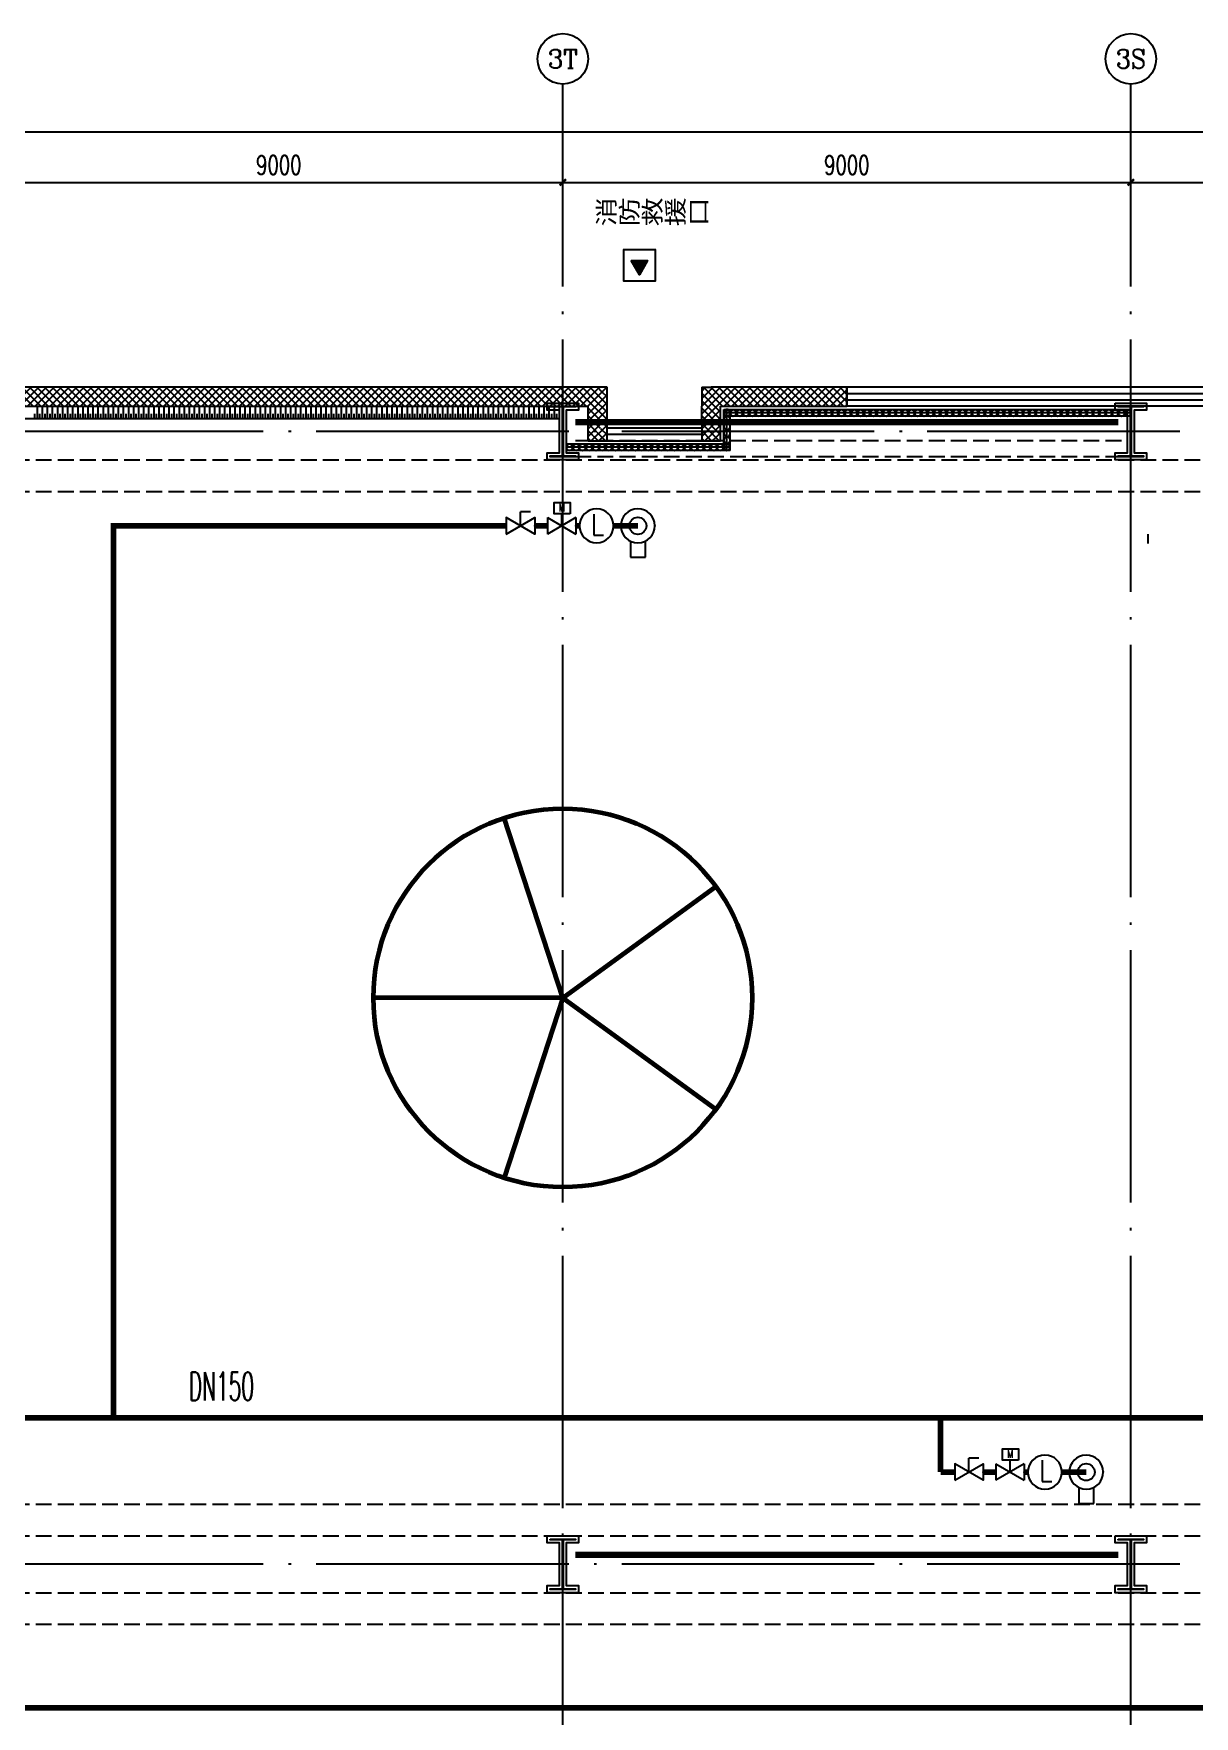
# Model space of a CAD drawing. Extents: x -452079 to 117456, y 3902 to 836955.
# Drawn here: x -290276 to -271886, y 474173 to 500836 of the extents above; entities that cross this region are included whole.
import ezdxf
from ezdxf.enums import TextEntityAlignment as Align

# ---------------------------------------------------------------- set-up
doc = ezdxf.new("R2010")
doc.units = 0
doc.header["$LTSCALE"] = 1000
doc.header["$MEASUREMENT"] = 0
for name, pattern in [('CENTER', [2, 1.25, -0.25, 0.25, -0.25]), ('CONTINOUS', [0]), ('DASH', [0.35, 0.25, -0.1]), ('DOTE', [2.42, 2, -0.2, 0.02, -0.2])]:
    doc.linetypes.add(name, pattern=pattern)
for name, color, linetype in [('0-辅助线', 1, 'Continuous'), ('99平面图例外参$0$A-HATCH-2', 251, 'Continuous'), ('A-AXIS-D', 1, 'Continuous'), ('A-AXIS-DOTE', 14, 'DOTE'), ('A-HATCH-2', 251, 'Continuous'), ('A-HRAIL', 173, 'Continuous'), ('A-LIN-V', 9, 'Continuous'), ('A-SFCE', 30, 'Continuous'), ('A-TEXT', 61, 'Continuous'), ('A-WINDOW', 140, 'Continuous'), ('A-云线', 2, 'Continuous'), ('AS-COLN', 6, 'Continuous'), ('AS-WALL', 40, 'Continuous'), ('FM_ZF中水', 2, 'Continuous'), ('FM_ZF喷淋', 6, 'Continuous'), ('PUB_HATCH', 8, 'Continuous'), ('PUB_TEXT', 7, 'Continuous'), ('RP-N2-01$0$$0$A-WIND-J', 1, 'Continuous'), ('RP-N2-01$0$A-WIND-J', 3, 'Continuous'), ('TEXT_喷淋', 6, 'Continuous'), ('WALL', 2, 'Continuous'), ('建-窗', 4, 'Continuous')]:
    doc.layers.add(name, color=color, linetype=linetype)
for name, color, linetype, lineweight in [('Gps-ZF喷淋', 6, 'TG_ZP', 60), ('Gps-ZF喷淋中', 6, 'TG_ZP2', 60), ('柱间支撑', 6, 'CENTER', 0)]:
    doc.layers.add(name, color=color, linetype=linetype, lineweight=lineweight)
doc.styles.add('_TCH_AXIS', font='COMPLEX', dxfattribs={"bigfont": 'GBCBIG'})
doc.styles.add('_TCH_DIM', font='SIMPLEX', dxfattribs={"width": 0.75, "bigfont": '@1HZTXT'})
doc.styles.add('_TCH_DIM_T3', font='SIMPLEX', dxfattribs={"width": 0.705882, "bigfont": 'GBCBIG'})
doc.styles.add('_TWT_PIPEDN', font='SIMPLEX', dxfattribs={"width": 0.65, "height": 3.5, "bigfont": 'HZTXT'})
doc.styles.add('HZ', font='SIMPLEX', dxfattribs={"bigfont": 'HZTXT'})
doc.styles.add('TG_LINETYPE', font='SIMPLEX', dxfattribs={"width": 0.8, "height": 3.5, "bigfont": 'HZTXT'})
doc.linetypes.add('TG_ZP', pattern='A,3,-0.6,["ZP",TG_LINETYPE,S=0.1,R=0,X=-0.52,Y=-0.15],0', length=3.6)
doc.linetypes.add('TG_ZP2', pattern='A,4,-0.6,["ZP2",TG_LINETYPE,S=0.1,R=0,X=-0.52,Y=-0.15],0', length=4.6)
doc.dimstyles.new('_TCH_ARCH&&100', dxfattribs={"dimtxt": 297.5, "dimasz": 100, "dimexe": 100, "dimexo": 100, "dimgap": 126.25, "dimtad": 1, "dimdec": 0, "dimzin": 0, "dimdsep": 46, "dimtxsty": '_TCH_DIM_T3', "dimblk": 'ARCHTICK', "dimcen": 0.09, "dimclrt": 7, "dimazin": 2, "dimtfac": 1, "dimtdec": 0, "dimtix": 1, "dimtmove": 2, "dimatfit": 3, "dimfxl": 0, "dimtolj": 1, "dimtzin": 0, "dimarcsym": 0})
pattern_1 = [(45, (321432.36, -540023.96), (-60.000061, 60.000061), []), (135, (321432.36, -540023.96), (-60.000061, -60.000061), [])]

# ---------------------------------------------------------------- blocks, each defined once
blk = doc.blocks.new('$VALVE$00000751')
for p, q in [((-53, -108), (-53, -221)), ((53, -221), (53, -108)), ((-53, -221), (53, -221))]:
    blk.add_line(p, q)
blk.add_lwpolyline([(-120, 0, 1), (120, 0, 1), (-120, 0, 1.76642)], format="xyb")
blk.add_circle((0, 0), 60)
for p in [(-120, 0), (120, 0)]:
    blk.add_point(p)
blk = doc.blocks.new('$VALVE$00000558')
for p, q in [((-125, 72), (125, -72)), ((125, 72), (-125, -72)), ((-125, 72), (-125, -72)), ((0, 0), (0, 104)), ((125, 72), (125, -72))]:
    blk.add_line(p, q)
blk.add_lwpolyline([(73, 106), (-66, 106), (-66, 206), (73, 206)], close=True)
for p in [(-125, 0), (125, 0)]:
    blk.add_point(p)
at = {"style": 'HZ', "width": 0.948502}
blk.add_text('M', height=69.3, dxfattribs=at).set_placement((-24, 125), (26, 125), align=Align.FIT)
blk = doc.blocks.new('$VALVE$00000531')
at = {"color": 7}
for p, q in [((-23, 104), (-23, -83)), ((-23, -83), (61, -83))]:
    blk.add_line(p, q, dxfattribs=at)
blk.add_lwpolyline([(-150, 0, 1), (150, 0, 1), (-150, 0, 0.808179)], format="xyb")
for p in [(-150, 0), (150, 0)]:
    blk.add_point(p)
blk = doc.blocks.new('$VALVE$00000437')
for p in [(0, 0), (87, 124)]:
    blk.add_line(p, (0, 124))
blk.add_lwpolyline([(-125, -72), (125, 72), (125, -72), (-125, 72)], close=True)
for p in [(-125, 0), (125, 0)]:
    blk.add_point(p)
blk = doc.blocks.new('A$C089F5A68')
at = {"layer": 'Gps-ZF喷淋', "linetype": 'TG_ZP', "const_width": 90}
for points in [[(0, 497), (224, 497)], [(675, 497), (877, 497)], [(1327, 497), (1384, 497)], [(1924, 497), (2308, 497)]]:
    blk.add_lwpolyline(points, dxfattribs=at)
at = {"layer": 'FM_ZF中水', "xscale": -2.25, "yscale": -2.25, "zscale": 2.25, "rotation": 180.437234267963}
blk.add_blockref('$VALVE$00000751', (2308, 497), dxfattribs=at)
at = {"layer": 'FM_ZF喷淋', "xscale": 1.8, "yscale": 1.8, "zscale": 1.8}
for name, p in [('$VALVE$00000558', (1102, 497)), ('$VALVE$00000437', (449, 497)), ('$VALVE$00000531', (1654, 497))]:
    blk.add_blockref(name, p, dxfattribs=at)
blk = doc.blocks.new('_ArchTick')
at = {"color": 0, "linetype": 'ByBlock', "const_width": 0.4}
blk.add_lwpolyline([(-0.5, -0.5), (0.5, 0.5)], dxfattribs=at)
blk = doc.blocks.new('*D375')
at = {"layer": 'A-AXIS-D', "color": 0, "lineweight": -2, "transparency": 16777216}
for p, q in [((30518, 83886), (30518, 84744)), ((30518, 84644), (39518, 84644)), ((39518, 83886), (39518, 84744))]:
    blk.add_line(p, q, dxfattribs=at)
at = {"layer": 'A-AXIS-D', "color": 0, "lineweight": -2, "transparency": 16777216, "xscale": 100, "yscale": 100, "zscale": 100, "rotation": 180}
blk.add_blockref('_ArchTick', (30518, 84644), dxfattribs=at)
at = {"layer": 'A-AXIS-D', "color": 0, "lineweight": -2, "transparency": 16777216, "xscale": 100, "yscale": 100, "zscale": 100}
blk.add_blockref('_ArchTick', (39518, 84644), dxfattribs=at)
at = {"layer": 'A-AXIS-D', "color": 7, "transparency": 16777216, "insert": (35018, 84919), "char_height": 297.5, "attachment_point": 5, "style": '_TCH_DIM_T3'}
blk.add_mtext('\\A1;9000', dxfattribs=at)
blk = doc.blocks.new('*D376')
at = {"layer": 'A-AXIS-D', "color": 0, "lineweight": -2, "transparency": 16777216}
for p, q in [((39518, 83886), (39518, 84744)), ((39518, 84644), (48518, 84644)), ((48518, 83886), (48518, 84744))]:
    blk.add_line(p, q, dxfattribs=at)
at = {"layer": 'A-AXIS-D', "color": 0, "lineweight": -2, "transparency": 16777216, "xscale": 100, "yscale": 100, "zscale": 100, "rotation": 180}
blk.add_blockref('_ArchTick', (39518, 84644), dxfattribs=at)
at = {"layer": 'A-AXIS-D', "color": 0, "lineweight": -2, "transparency": 16777216, "xscale": 100, "yscale": 100, "zscale": 100}
blk.add_blockref('_ArchTick', (48518, 84644), dxfattribs=at)
at = {"layer": 'A-AXIS-D', "color": 7, "transparency": 16777216, "insert": (44018, 84919), "char_height": 297.5, "attachment_point": 5, "style": '_TCH_DIM_T3'}
blk.add_mtext('\\A1;9000', dxfattribs=at)
blk = doc.blocks.new('*D377')
at = {"layer": 'A-AXIS-D', "color": 0, "lineweight": -2, "transparency": 16777216}
for p, q in [((48518, 83886), (48518, 84744)), ((48518, 84644), (57518, 84644)), ((57518, 83886), (57518, 84744))]:
    blk.add_line(p, q, dxfattribs=at)
at = {"layer": 'A-AXIS-D', "color": 0, "lineweight": -2, "transparency": 16777216, "xscale": 100, "yscale": 100, "zscale": 100, "rotation": 180}
blk.add_blockref('_ArchTick', (48518, 84644), dxfattribs=at)
at = {"layer": 'A-AXIS-D', "color": 0, "lineweight": -2, "transparency": 16777216, "xscale": 100, "yscale": 100, "zscale": 100}
blk.add_blockref('_ArchTick', (57518, 84644), dxfattribs=at)
at = {"layer": 'A-AXIS-D', "color": 7, "transparency": 16777216, "insert": (53018, 84919), "char_height": 297.5, "attachment_point": 5, "style": '_TCH_DIM_T3'}
blk.add_mtext('\\A1;9000', dxfattribs=at)
blk = doc.blocks.new('*D394')
at = {"layer": 'A-AXIS-D', "color": 0, "lineweight": -2, "transparency": 16777216}
for p, q in [((7618, 83986), (7618, 85544)), ((7618, 85444), (193318, 85444)), ((193318, 83986), (193318, 85544))]:
    blk.add_line(p, q, dxfattribs=at)
at = {"layer": 'A-AXIS-D', "color": 0, "lineweight": -2, "transparency": 16777216, "xscale": 100, "yscale": 100, "zscale": 100, "rotation": 180}
blk.add_blockref('_ArchTick', (7618, 85444), dxfattribs=at)
at = {"layer": 'A-AXIS-D', "color": 0, "lineweight": -2, "transparency": 16777216, "xscale": 100, "yscale": 100, "zscale": 100}
blk.add_blockref('_ArchTick', (193318, 85444), dxfattribs=at)
at = {"layer": 'A-AXIS-D', "color": 7, "transparency": 16777216, "insert": (100468, 85719), "char_height": 297.5, "attachment_point": 5, "style": '_TCH_DIM_T3'}
blk.add_mtext('\\A1;185700', dxfattribs=at)
blk = doc.blocks.new('4324324')
at = {"layer": 'A-HATCH-2', "color": 8, "linetype": 'DASH'}
for p, q in [((-294754, 620270), (-135554, 620270)), ((-294754, 619770), (-135554, 619770)), ((-294754, 603720), (-128854, 603720)), ((-294754, 603220), (-128854, 603220)), ((-294754, 602320), (-128854, 602320)), ((-294754, 601820), (-128854, 601820))]:
    blk.add_line(p, q, dxfattribs=at)
blk = doc.blocks.new('w4324324')
at = {"layer": 'A-HATCH-2', "lineweight": 60}
for q in [(-1694760, 686605), (-1697614, 684532), (-1691907, 684532), (-1696524, 681178), (-1692997, 681178)]:
    blk.add_line((-1694760, 683605), q, dxfattribs=at)
blk.add_circle((-1694760, 683605), 3000, dxfattribs=at)
blk = doc.blocks.new('342343')
at = {"layer": 'A-LIN-V'}
blk.add_blockref('w4324324', (1084560, 81556), dxfattribs=at)
blk = doc.blocks.new('w42343243')
at = {"layer": 'A-HATCH-2', "color": 2}
blk.add_lwpolyline([(-165104, 621070), (-164604, 621070), (-164604, 620958), (-164800, 620958), (-164800, 620282), (-164604, 620282), (-164604, 620170), (-165104, 620170), (-165104, 620282), (-164908, 620282), (-164908, 620958), (-165104, 620958)], close=True, dxfattribs=at)
at = {"layer": 'AS-COLN', "color": 8}
blk.add_lwpolyline([(-165054, 621020), (-164654, 621020), (-164654, 621008), (-164850, 621008), (-164850, 620232), (-164654, 620232), (-164654, 620220), (-165054, 620220), (-165054, 620232), (-164858, 620232), (-164858, 621008), (-165054, 621008)], close=True, dxfattribs=at)
blk = doc.blocks.new('42343')
at = {"layer": 'A-WINDOW'}
for p in [(-117000, 100), (-108000, 100), (-117000, -17850), (-108000, -17850)]:
    blk.add_blockref('w42343243', p, dxfattribs=at)
blk = doc.blocks.new('RP-N2-01$0$$0$xfjy')
at = {"layer": 'RP-N2-01$0$$0$A-WIND-J'}
h = blk.add_hatch(color=8, dxfattribs=at)
h.dxf.hatch_style = 1
h.paths.add_polyline_path([(1141876, -26214), (1142135, -26214), (1142005, -25989)])
at = {"layer": 'RP-N2-01$0$$0$A-WIND-J', "color": 8, "const_width": 25}
blk.add_lwpolyline([(1141755, -25889), (1141755, -26389), (1142255, -26389), (1142255, -25889)], close=True, dxfattribs=at)
at = {"layer": 'RP-N2-01$0$$0$A-WIND-J', "color": 8}
for points in [[(1141755, -26389), (1142255, -26389), (1142255, -25889), (1141755, -25889)], [(1141876, -26214), (1142135, -26214), (1142005, -25989)]]:
    blk.add_lwpolyline(points, close=True, dxfattribs=at)
blk = doc.blocks.new('RP-N2-01$0$xfjy')
at = {"layer": 'RP-N2-01$0$$0$A-WIND-J', "color": 8}
blk.add_blockref('RP-N2-01$0$$0$xfjy', (0, 0), dxfattribs=at)
blk = doc.blocks.new('99平面图例外参$0$$LinePat$填挖边坡')
at = {"color": 8}
for p, q in [((0, 0), (0, -1500)), ((300, 0), (300, -600))]:
    blk.add_line(p, q, dxfattribs=at)
blk = doc.blocks.new('99平面图例外参$0$$LinePat$圆环')
for points in [[(0, 150), (300, 150)], [(0, 0), (300, 0)], [(0, -150), (300, -150)]]:
    blk.add_lwpolyline(points)
at = {"color": 0}
blk.add_circle((150, 0), 150, dxfattribs=at)
blk = doc.blocks.new('WINDOW2DLIB$DYNSTYLE$00000005')
at = {"color": 0}
for points in [[(-0.5, 0.5), (-0.5, -0.5)], [(-0.5, 0.5), (0.5, 0.5)], [(0.5, -0.5), (0.5, 0.5)], [(0.5, 0.1667), (-0.5, 0.1667)], [(0.5, -0.1667), (-0.5, -0.1667)], [(-0.5, -0.5), (0.5, -0.5)]]:
    blk.add_lwpolyline(points, dxfattribs=at)
blk = doc.blocks.new('A$C515E426B')
at = {"layer": 'PUB_HATCH'}
h = blk.add_hatch(dxfattribs=at)
h.set_pattern_fill('多孔材料', color=256, scale=30, style=0)
h.set_pattern_definition(pattern_1)
h.paths.add_polyline_path([(40218.2, 81396.1), (26268.2, 81396.1), (26268.2, 81096.1), (39918.2, 81096.1)])
h = blk.add_hatch(dxfattribs=at)
h.set_pattern_fill('多孔材料', color=256, scale=30, style=0)
h.set_pattern_definition(pattern_1)
h.paths.add_polyline_path([(39918.2, 80546), (40218.2, 80846), (40218.2, 81396.1), (39918.2, 81096.1)])
h = blk.add_hatch(dxfattribs=at)
h.set_pattern_fill('多孔材料', color=256, scale=30, style=0)
h.set_pattern_definition(pattern_1)
h.paths.add_polyline_path([(41718.2, 81096), (41868.2, 81246.1), (41868.2, 81396), (41718.2, 81396)])
h = blk.add_hatch(dxfattribs=at)
h.set_pattern_fill('多孔材料', color=256, scale=30, style=0)
h.set_pattern_definition(pattern_1)
h.paths.add_polyline_path([(42018.2, 81096.1), (44018.2, 81096.1), (44018.2, 81396.1), (41868.2, 81396.1), (41868.2, 81246.1)])
h = blk.add_hatch(dxfattribs=at)
h.set_pattern_fill('多孔材料', color=256, scale=30, style=0)
h.set_pattern_definition(pattern_1)
h.paths.add_polyline_path([(41718.2, 80846), (42018.2, 80546), (42018.2, 81096.1), (41868.2, 81246.1), (41718.2, 81096)])
h = blk.add_hatch(dxfattribs=at)
h.set_pattern_fill('多孔材料', color=256, scale=30, style=0)
h.set_pattern_definition(pattern_1)
h.paths.add_polyline_path([(39918.2, 80546), (40218.2, 80546), (40218.2, 80846)])
h = blk.add_hatch(dxfattribs=at)
h.set_pattern_fill('多孔材料', color=256, scale=30, style=0)
h.set_pattern_definition(pattern_1)
h.paths.add_polyline_path([(41718.2, 80846), (41718.2, 80546), (42018.2, 80546)])
at = {"layer": 'A-AXIS-D'}
for centre in [(39518.2, 86600), (48518.2, 86600)]:
    blk.add_circle(centre, 400, dxfattribs=at)
at = {"layer": 'A-AXIS-DOTE', "color": 8, "ltscale": 2}
for p, q in [((39518.2, 716), (39518.2, 86196)), ((48518.2, 716), (48518.2, 86200)), ((199332.4, 80696), (3362.4, 80696)), ((199332.4, 62746), (3362.4, 62746))]:
    blk.add_line(p, q, dxfattribs=at)
at = {"layer": 'A-LIN-V'}
blk.add_line((39464.2, 80896.1), (26618.2, 80896.1), dxfattribs=at)
at = {"layer": 'A-SFCE', "color": 8, "linetype": 'DASH'}
for p, q in [((48368.2, 80546.1), (39668.2, 80546.1)), ((48368.2, 80296.1), (39668.2, 80296.1))]:
    blk.add_line(p, q, dxfattribs=at)
at = {"layer": 'A-云线', "color": 9, "linetype": 'DASH'}
blk.add_line((48793.2, 78921), (48793.2, 79071), dxfattribs=at)
at = {"layer": 'AS-WALL'}
for p, q in [((40218.2, 81396.1), (26268.2, 81396.1)), ((40218.2, 80846), (40218.2, 81396.1)), ((41718.2, 81396), (41868.2, 81396)), ((41718.2, 81396), (41718.2, 81096)), ((44018.2, 81396.1), (41868.2, 81396.1)), ((44018.2, 81096.1), (44018.2, 81396.1)), ((26268.2, 81096.1), (39918.2, 81096.1)), ((39918.2, 80546), (39918.2, 81096.1)), ((41718.2, 81096), (41718.2, 81096)), ((41718.2, 80846), (41718.2, 81096)), ((42018.2, 81096.1), (44018.2, 81096.1)), ((42018.2, 80546), (42018.2, 81096.1)), ((40218.2, 80546), (40218.2, 80846)), ((41718.2, 80846), (41718.2, 80546)), ((39918.2, 80546), (40218.2, 80546)), ((41718.2, 80546), (42018.2, 80546))]:
    blk.add_line(p, q, dxfattribs=at)
at = {"layer": '柱间支撑', "color": 8, "const_width": 100}
for points in [[(48318.2, 80846), (39718.2, 80846)], [(48318.2, 62896), (39718.2, 62896)]]:
    blk.add_lwpolyline(points, dxfattribs=at)
at = {"layer": '99平面图例外参$0$A-HATCH-2', "color": 203, "xscale": 0.1338124999985388, "yscale": 0.1333333333333333, "zscale": 0.1333333333333333, "rotation": 179.9999999990436}
for p in [(31194.6, 80896.1), (31274.9, 80896.1), (31355.1, 80896.1), (31435.4, 80896.1), (31515.7, 80896.1), (31596, 80896.1), (31676.3, 80896.1), (31756.6, 80896.1), (31836.9, 80896.1), (31917.2, 80896.1), (31997.4, 80896.1), (32077.7, 80896.1), (32158, 80896.1), (32238.3, 80896.1), (32318.6, 80896.1), (32398.9, 80896.1), (32479.2, 80896.1), (32559.5, 80896.1), (32639.7, 80896.1), (32720, 80896.1), (32800.3, 80896.1), (32880.6, 80896.1), (32960.9, 80896.1), (33041.2, 80896.1), (33121.5, 80896.1), (33201.8, 80896.1), (33282, 80896.1), (33362.3, 80896.1), (33442.6, 80896.1), (33522.9, 80896.1), (33603.2, 80896.1), (33683.5, 80896.1), (33763.8, 80896.1), (33844.1, 80896.1), (33924.3, 80896.1), (34004.6, 80896.1), (34084.9, 80896.1), (34165.2, 80896.1), (34245.5, 80896.1), (34325.8, 80896.1), (34406.1, 80896.1), (34486.4, 80896.1), (34566.6, 80896.1), (34646.9, 80896.1), (34727.2, 80896.1), (34807.5, 80896.1), (34887.8, 80896.1), (34968.1, 80896.1), (35048.4, 80896.1), (35128.7, 80896.1), (35208.9, 80896.1), (35289.2, 80896.1), (35369.5, 80896.1), (35449.8, 80896.1), (35530.1, 80896.1), (35610.4, 80896.1), (35690.7, 80896.1), (35771, 80896.1), (35851.2, 80896.1), (35931.5, 80896.1), (36011.8, 80896.1), (36092.1, 80896.1), (36172.4, 80896.1), (36252.7, 80896.1), (36333, 80896.1), (36413.3, 80896.1), (36493.5, 80896.1), (36573.8, 80896.1), (36654.1, 80896.1), (36734.4, 80896.1), (36814.7, 80896.1), (36895, 80896.1), (36975.3, 80896.1), (37055.6, 80896.1), (37135.8, 80896.1), (37216.1, 80896.1), (37296.4, 80896.1), (37376.7, 80896.1), (37457, 80896.1), (37537.3, 80896.1), (37617.6, 80896.1), (37697.9, 80896.1), (37778.1, 80896.1), (37858.4, 80896.1), (37938.7, 80896.1), (38019, 80896.1), (38099.3, 80896.1), (38179.6, 80896.1), (38259.9, 80896.1), (38340.2, 80896.1), (38420.4, 80896.1), (38500.7, 80896.1), (38581, 80896.1), (38661.3, 80896.1), (38741.6, 80896.1), (38821.9, 80896.1), (38902.2, 80896.1), (38982.5, 80896.1), (39062.7, 80896.1), (39143, 80896.1), (39223.3, 80896.1), (39303.6, 80896.1), (39383.9, 80896.1), (39464.2, 80896.1)]:
    blk.add_blockref('99平面图例外参$0$$LinePat$填挖边坡', p, dxfattribs=at)
at = {"layer": 'A-HRAIL', "yscale": 0.3333333333333333, "zscale": 0.3333333333333333}
for p, xscale, rotation in [((42118.2, 80937.7), -0.3611111227129974, 270), ((42169, 80990), -0.336163315173153, 359.9999999997964), ((42118.2, 80829.3), -0.3611111227129974, 270), ((42118.2, 80721), -0.3611111227129974, 270), ((42269.9, 80990), -0.336163315173153, 359.9999999997964), ((42370.7, 80990), -0.336163315173153, 359.9999999997964), ((42471.6, 80990), -0.336163315173153, 359.9999999997964), ((42572.4, 80990), -0.336163315173153, 359.9999999997964), ((42673.3, 80990), -0.336163315173153, 359.9999999997964), ((42774.1, 80990), -0.336163315173153, 359.9999999997964), ((42875, 80990), -0.336163315173153, 359.9999999997964), ((42975.8, 80990), -0.336163315173153, 359.9999999997964), ((43076.7, 80990), -0.336163315173153, 359.9999999997964), ((43177.5, 80990), -0.336163315173153, 359.9999999997964), ((43278.4, 80990), -0.336163315173153, 359.9999999997964), ((43379.2, 80990), -0.336163315173153, 359.9999999997964), ((43480.1, 80990), -0.336163315173153, 359.9999999997964), ((43580.9, 80990), -0.336163315173153, 359.9999999997964), ((43681.8, 80990), -0.336163315173153, 359.9999999997964), ((43782.6, 80990), -0.336163315173153, 359.9999999997964), ((43883.5, 80990), -0.336163315173153, 359.9999999997964), ((43984.3, 80990), -0.336163315173153, 359.9999999997964), ((44085.2, 80990), -0.336163315173153, 359.9999999997964), ((44186, 80990), -0.336163315173153, 359.9999999997964), ((44286.9, 80990), -0.336163315173153, 359.9999999997964), ((44387.7, 80990), -0.336163315173153, 359.9999999997964), ((44488.6, 80990), -0.336163315173153, 359.9999999997964), ((44589.4, 80990), -0.336163315173153, 359.9999999997964), ((44690.3, 80990), -0.336163315173153, 359.9999999997964), ((44791.1, 80990), -0.336163315173153, 359.9999999997964), ((44892, 80990), -0.336163315173153, 359.9999999997964), ((44992.8, 80990), -0.336163315173153, 359.9999999997964), ((45093.6, 80990), -0.336163315173153, 359.9999999997964), ((45194.5, 80990), -0.336163315173153, 359.9999999997964), ((45295.3, 80990), -0.336163315173153, 359.9999999997964), ((45396.2, 80990), -0.336163315173153, 359.9999999997964), ((45497, 80990), -0.336163315173153, 359.9999999997964), ((45597.9, 80990), -0.336163315173153, 359.9999999997964), ((45698.7, 80990), -0.336163315173153, 359.9999999997964), ((45799.6, 80990), -0.336163315173153, 359.9999999997964), ((45900.4, 80990), -0.336163315173153, 359.9999999997964), ((46001.3, 80990), -0.336163315173153, 359.9999999997964), ((46102.1, 80990), -0.336163315173153, 359.9999999997964), ((46203, 80990), -0.336163315173153, 359.9999999997964), ((46303.8, 80990), -0.336163315173153, 359.9999999997964), ((46404.7, 80990), -0.336163315173153, 359.9999999997964), ((46505.5, 80990), -0.336163315173153, 359.9999999997964), ((46606.4, 80990), -0.336163315173153, 359.9999999997964), ((46707.2, 80990), -0.336163315173153, 359.9999999997964), ((46808.1, 80990), -0.336163315173153, 359.9999999997964), ((46908.9, 80990), -0.336163315173153, 359.9999999997964), ((47009.8, 80990), -0.336163315173153, 359.9999999997964), ((47110.6, 80990), -0.336163315173153, 359.9999999997964), ((47211.5, 80990), -0.336163315173153, 359.9999999997964), ((47312.3, 80990), -0.336163315173153, 359.9999999997964), ((47413.2, 80990), -0.336163315173153, 359.9999999997964), ((47514, 80990), -0.336163315173153, 359.9999999997964), ((47614.9, 80990), -0.336163315173153, 359.9999999997964), ((47715.7, 80990), -0.336163315173153, 359.9999999997964), ((47816.6, 80990), -0.336163315173153, 359.9999999997964), ((47917.4, 80990), -0.336163315173153, 359.9999999997964), ((48018.3, 80990), -0.336163315173153, 359.9999999997964), ((48119.1, 80990), -0.336163315173153, 359.9999999997964), ((48220, 80990), -0.336163315173153, 359.9999999997964), ((48320.8, 80990), -0.336163315173153, 359.9999999997964), ((48421.7, 80990), -0.336163315173153, 359.9999999997964), ((48522.5, 80990), -0.336163315173153, 359.9999999997964), ((42118.2, 80612.7), -0.3611111227129974, 270), ((42118.2, 80504.3), -0.3611111227129974, 270), ((42118.2, 80396), -0.3611111227129974, 270)]:
    blk.add_blockref('99平面图例外参$0$$LinePat$圆环', p, dxfattribs=dict(at, xscale=xscale, rotation=rotation))
at = {"layer": 'A-HRAIL', "xscale": -0.3461333288391431, "yscale": 0.3333333333333333, "zscale": 0.3333333333333333}
for p in [(39676, 80446), (39779.9, 80446), (39883.7, 80446), (39987.5, 80446), (40091.4, 80446), (40195.2, 80446), (40299.1, 80446), (40402.9, 80446), (40506.7, 80446), (40610.6, 80446), (40714.4, 80446), (40818.3, 80446), (40922.1, 80446), (41025.9, 80446), (41129.8, 80446), (41233.6, 80446), (41337.5, 80446), (41441.3, 80446), (41545.1, 80446), (41649, 80446), (41752.8, 80446), (41856.7, 80446), (41960.5, 80446), (42064.3, 80446), (42168.2, 80446)]:
    blk.add_blockref('99平面图例外参$0$$LinePat$圆环', p, dxfattribs=at)
at = {"layer": 'A-LIN-V', "rotation": 90}
blk.add_blockref('342343', (804678.8, 681921), dxfattribs=at)
at = {"layer": 'A-WINDOW'}
for name in ['42343', '4324324']:
    blk.add_blockref(name, (321372.4, -540024), dxfattribs=at)
at = {"layer": 'RP-N2-01$0$A-WIND-J', "xscale": -1, "rotation": 180}
blk.add_blockref('RP-N2-01$0$xfjy', (-1101272.7, 57191, 0), dxfattribs=at)
at = {"layer": '建-窗', "yscale": 300, "zscale": 300}
for p, xscale, rotation in [((50618.2, 81246.1), 13200, 180.0000000003004), ((40968.2, 80696), -1500, 179.9999999999556)]:
    blk.add_blockref('WINDOW2DLIB$DYNSTYLE$00000005', p, dxfattribs=dict(at, xscale=xscale, rotation=rotation))
at = {"layer": 'A-TEXT', "color": 8, "style": '_TCH_DIM'}
blk.add_text('消防救援口', height=384.1, dxfattribs=at).set_placement((40021.8, 83964.6, 0))
at = {"layer": 'PUB_TEXT', "style": '_TCH_AXIS'}
for s, height, p, p2 in [('3T', 294.28, (39280, 86452.9), (39756.4, 86452.9)), ('3S', 300.65, (48282, 86449.7), (48754.4, 86449.7))]:
    blk.add_text(s, height=height, dxfattribs=at).set_placement(p, p2, align=Align.FIT)
at = {"layer": 'A-AXIS-D'}
for base, p1, p2, picture, middle in [((193318.2, 85443.8), (7618.2, 83885.8), (193318.2, 83885.8), '*D394', (100468.2, 85718.8)), ((39518.2, 84643.8), (30518.2, 83785.8), (39518.2, 83785.8), '*D375', (35018.2, 84918.8)), ((48518.2, 84643.8), (39518.2, 83785.8), (48518.2, 83785.8), '*D376', (44018.2, 84918.8)), ((57518.2, 84643.8), (48518.2, 83785.8), (57518.2, 83785.8), '*D377', (53018.2, 84918.8))]:
    dim = blk.add_linear_dim(base=base, p1=p1, p2=p2, angle=0, dimstyle='_TCH_ARCH&&100', override={"dimgap": 0}, dxfattribs=at)
    dim.commit()
    dim.dimension.update_dxf_attribs({"geometry": picture, "text_midpoint": middle, "dimtype": 161})

msp = doc.modelspace()

# ---------------------------------------------------------------- hatches: boundary and pattern name
at = {"layer": 'Gps-ZF喷淋'}
for points in [[(-289010.99, 493037.43), (-289055.99, 493037.43), (-289055.99, 493082.43)], [(-289010.99, 493037.43), (-289010.99, 493082.43), (-289055.99, 493082.43)]]:
    msp.add_hatch(color=256, dxfattribs=at).paths.add_polyline_path(points)

# ---------------------------------------------------------------- linework, layer by layer
at = {"layer": 'Gps-ZF喷淋', "const_width": 90}
for points in [[(-289010.99, 478903.85), (-289010.99, 493037.43)], [(-289010.99, 493037.43), (-283010.99, 493037.43)], [(-290891.68, 478903.85), (-289010.99, 478903.85)], [(-289010.99, 478903.85), (-275907.18, 478903.85)], [(-275907.18, 478042.77), (-275907.18, 478903.85)], [(-275907.18, 478903.85), (-265010.99, 478903.85)]]:
    msp.add_lwpolyline(points, dxfattribs=at)
at = {"layer": 'Gps-ZF喷淋中', "color": 3, "linetype": 'CONTINOUS', "const_width": 90}
msp.add_lwpolyline([(-294414.8, 474309.21), (-132241.86, 474309.21)], dxfattribs=at)

# ---------------------------------------------------------------- block references
at = {"layer": '0-辅助线'}
for p in [(-283010.99, 492540.29), (-275907.18, 477545.63)]:
    msp.add_blockref('A$C089F5A68', p, dxfattribs=at)
at = {"layer": 'WALL'}
msp.add_blockref('A$C515E426B', (-321409.86, 413836.46), dxfattribs=at)

# ---------------------------------------------------------------- texts
at = {"layer": 'TEXT_喷淋', "style": '_TWT_PIPEDN', "width": 0.52}
msp.add_text('DN150', height=450, dxfattribs=at).set_placement((-287816.57, 479178.85))

doc.saveas('drawing.dxf')
